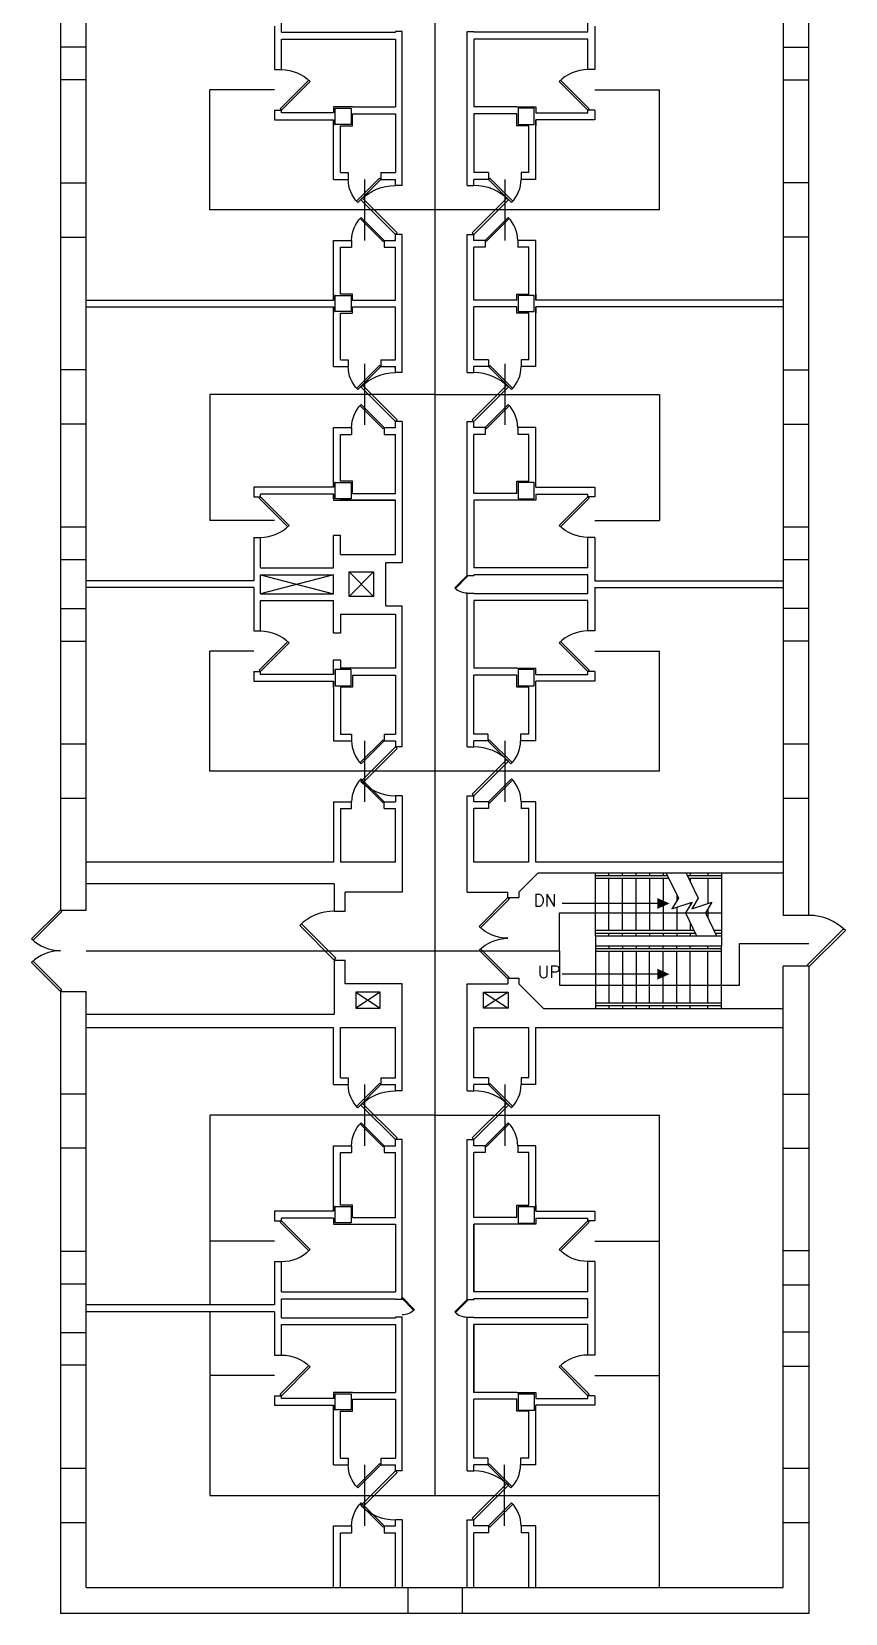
# Model space of a CAD drawing. Header units: inches. Extents: x 3065873 to 3065923, y 1245127 to 1245321.
# Drawn here: x 3065872.9 to 3065922.9, y 1245126.6 to 1245223.8 of the extents above; entities that cross this region are included whole.
import ezdxf

# ---------------------------------------------------------------- set-up
doc = ezdxf.new("R2010")
doc.units = ezdxf.units.IN
doc.header["$MEASUREMENT"] = 0
for name, color, linetype in [('A-CENT', 6, 'Continuous'), ('A-DOOR', 2, 'Continuous'), ('A-FLOR-LEVL', 3, 'Continuous'), ('A-WALL', 7, 'Continuous'), ('S-COLS', 5, 'Continuous')]:
    doc.layers.add(name, color=color, linetype=linetype)
doc.layers.get('0').off()
doc.styles.add('SIMPLEX', font='simplex')

# ---------------------------------------------------------------- blocks, each defined once
blk = doc.blocks.new('ARR')
blk.add_line((0, 0), (0, -70.1))
blk.add_solid([(-4, 0), (4, 0), (0, 9)])
blk = doc.blocks.new('ADO101')
for p, q in [((0.465624, -0.034373), (-0.240645, 0.671896)), ((-0.207108, 0.707105), (0.499997, 0)), ((0.499997, 0), (0.465624, -0.034373))]:
    blk.add_line(p, q)
blk.add_arc((0.499997, 0), 0.999997, 135, 180)
blk = doc.blocks.new('ADO401')
for p, q in [((-0.146446, 0.353552), (-0.499999, 0)), ((-0.482812, -0.017187), (-0.129678, 0.335948)), ((-0.129678, 0.335948), (-0.146446, 0.353552)), ((0.129678, 0.335948), (0.146446, 0.353552)), ((0.482812, -0.017187), (0.129678, 0.335948)), ((0.146446, 0.353552), (0.499999, 0)), ((-0.499999, 0), (-0.482812, -0.017187)), ((0.499999, 0), (0.482812, -0.017187))]:
    blk.add_line(p, q)
for centre, start, end in [((-0.499999, 0), 0, 45), ((0.499999, 0), 135, 180)]:
    blk.add_arc(centre, 0.499999, start, end)
blk = doc.blocks.new('ADO001')
for p, q in [((0.207106, 0.707105), (-0.499999, 0)), ((-0.465625, -0.034373), (0.240643, 0.671896)), ((-0.499999, 0), (-0.465625, -0.034373))]:
    blk.add_line(p, q)
blk.add_arc((-0.499999, 0), 0.999997, 0, 45)

msp = doc.modelspace()

# ---------------------------------------------------------------- linework, layer by layer
at = {"layer": 'A-CENT'}
for points in [[(3065897.683, 1245318.007), (3065897.683, 1245133.882)], [(3065883.87, 1245212.882), (3065883.87, 1245220.257)], [(3065887.849, 1245220.257), (3065883.87, 1245220.257)], [(3065907.516, 1245220.257), (3065911.495, 1245220.257)], [(3065911.495, 1245212.882), (3065911.495, 1245220.257)], [(3065893.37, 1245214.757), (3065893.37, 1245212.882)], [(3065901.995, 1245214.757), (3065901.995, 1245212.882)], [(3065893.37, 1245212.882), (3065883.87, 1245212.882)], [(3065897.683, 1245212.882), (3065893.37, 1245212.882)], [(3065893.37, 1245212.882), (3065893.37, 1245211.007)], [(3065911.495, 1245212.882), (3065897.683, 1245212.882)], [(3065901.995, 1245212.882), (3065901.995, 1245211.007)], [(3065893.37, 1245203.416), (3065893.37, 1245201.541)], [(3065901.995, 1245203.416), (3065901.995, 1245201.541)], [(3065883.87, 1245201.541), (3065883.87, 1245193.798)], [(3065897.683, 1245201.541), (3065883.87, 1245201.541)], [(3065893.37, 1245201.541), (3065893.37, 1245199.666)], [(3065897.683, 1245201.541), (3065911.495, 1245201.541)], [(3065901.995, 1245201.541), (3065901.995, 1245199.666)], [(3065911.495, 1245201.541), (3065911.495, 1245193.798)], [(3065887.849, 1245193.798), (3065883.87, 1245193.798)], [(3065907.516, 1245193.798), (3065911.495, 1245193.798)], [(3065883.87, 1245178.382), (3065883.87, 1245185.757)], [(3065886.56, 1245185.757), (3065883.87, 1245185.757)], [(3065907.516, 1245185.757), (3065911.495, 1245185.757)], [(3065911.495, 1245178.382), (3065911.495, 1245185.757)], [(3065893.37, 1245180.257), (3065893.37, 1245178.382)], [(3065901.995, 1245180.257), (3065901.995, 1245178.382)], [(3065893.37, 1245178.382), (3065883.87, 1245178.382)], [(3065893.37, 1245178.382), (3065893.37, 1245176.507)], [(3065897.683, 1245178.382), (3065893.37, 1245178.382)], [(3065911.495, 1245178.382), (3065897.683, 1245178.382)], [(3065901.995, 1245178.382), (3065901.995, 1245176.507)], [(3065905.362, 1245167.356), (3065905.362, 1245169.69)], [(3065905.362, 1245169.69), (3065907.545, 1245169.69)], [(3065907.557, 1245169.69), (3065908.39, 1245169.69)], [(3065908.39, 1245169.69), (3065909.224, 1245169.69)], [(3065909.224, 1245169.69), (3065910.057, 1245169.69)], [(3065910.057, 1245169.69), (3065910.89, 1245169.69)], [(3065910.89, 1245169.69), (3065911.724, 1245169.69)], [(3065911.724, 1245169.69), (3065912.557, 1245169.69)], [(3065912.557, 1245169.69), (3065913.39, 1245169.69)], [(3065913.39, 1245169.69), (3065914.467, 1245169.69)], [(3065914.467, 1245169.69), (3065915.3, 1245169.69)], [(3065916.41, 1245165.249), (3065916.41, 1245167.79)], [(3065916.41, 1245167.79), (3065920.683, 1245167.79)], [(3065876.266, 1245167.356), (3065897.683, 1245167.356)], [(3065897.683, 1245167.356), (3065905.362, 1245167.356)], [(3065905.362, 1245167.356), (3065905.362, 1245165.249)], [(3065905.362, 1245165.249), (3065907.554, 1245165.249)], [(3065907.557, 1245165.249), (3065908.39, 1245165.249)], [(3065908.39, 1245165.249), (3065909.224, 1245165.249)], [(3065909.224, 1245165.249), (3065910.057, 1245165.249)], [(3065910.057, 1245165.249), (3065910.89, 1245165.249)], [(3065910.89, 1245165.249), (3065911.724, 1245165.249)], [(3065911.724, 1245165.249), (3065912.557, 1245165.249)], [(3065912.557, 1245165.249), (3065913.39, 1245165.249)], [(3065913.39, 1245165.249), (3065914.467, 1245165.249)], [(3065914.467, 1245165.249), (3065915.3, 1245165.249)], [(3065915.3, 1245165.249), (3065916.41, 1245165.249)], [(3065893.37, 1245159.124), (3065893.37, 1245157.249)], [(3065901.995, 1245159.124), (3065901.995, 1245157.249)], [(3065883.87, 1245157.249), (3065883.87, 1245145.59)], [(3065897.683, 1245157.249), (3065883.87, 1245157.249)], [(3065893.37, 1245157.249), (3065893.37, 1245155.374)], [(3065897.683, 1245157.249), (3065911.495, 1245157.249)], [(3065901.995, 1245157.249), (3065901.995, 1245155.374)], [(3065911.495, 1245128.215), (3065911.495, 1245157.249)], [(3065887.849, 1245149.507), (3065883.87, 1245149.507)], [(3065907.516, 1245149.507), (3065911.495, 1245149.507)], [(3065883.87, 1245145.173), (3065883.87, 1245141.291)], [(3065887.849, 1245141.257), (3065883.87, 1245141.257)], [(3065883.87, 1245141.257), (3065883.87, 1245133.882)], [(3065907.516, 1245141.257), (3065911.495, 1245141.257)], [(3065893.37, 1245135.757), (3065893.37, 1245133.882)], [(3065901.958, 1245135.757), (3065901.958, 1245133.882)], [(3065883.87, 1245133.882), (3065893.37, 1245133.882)], [(3065893.37, 1245133.882), (3065897.683, 1245133.882)], [(3065893.37, 1245133.882), (3065893.37, 1245132.007)], [(3065897.683, 1245133.882), (3065901.958, 1245133.882)], [(3065901.958, 1245133.882), (3065901.958, 1245132.007)], [(3065901.958, 1245133.882), (3065911.495, 1245133.882)]]:
    msp.add_lwpolyline(points, dxfattribs=at)
at = {"layer": 'A-FLOR-LEVL'}
for p, q in [((3065907.557, 1245168.277), (3065907.557, 1245172.132)), ((3065911.999, 1245171.965), (3065907.557, 1245171.965)), ((3065912.079, 1245171.798), (3065907.557, 1245171.798)), ((3065908.39, 1245171.965), (3065908.39, 1245172.132)), ((3065908.39, 1245168.611), (3065908.39, 1245171.798)), ((3065909.224, 1245171.965), (3065909.224, 1245172.132)), ((3065909.224, 1245168.611), (3065909.224, 1245171.798)), ((3065910.057, 1245171.965), (3065910.057, 1245172.132)), ((3065910.057, 1245168.611), (3065910.057, 1245171.798)), ((3065910.89, 1245172.132), (3065910.89, 1245171.965)), ((3065910.89, 1245171.798), (3065910.89, 1245168.611)), ((3065911.724, 1245172.132), (3065911.724, 1245171.965)), ((3065911.724, 1245171.798), (3065911.724, 1245168.611)), ((3065911.919, 1245172.132), (3065912.663, 1245170.586)), ((3065913.14, 1245172.132), (3065913.884, 1245170.586)), ((3065915.3, 1245171.965), (3065913.22, 1245171.965)), ((3065915.3, 1245171.798), (3065913.3, 1245171.798)), ((3065913.39, 1245172.132), (3065913.39, 1245171.965)), ((3065913.39, 1245171.798), (3065913.39, 1245171.611)), ((3065914.467, 1245172.132), (3065914.467, 1245171.965)), ((3065914.467, 1245171.798), (3065914.467, 1245170.259)), ((3065915.3, 1245172.132), (3065915.3, 1245168.277)), ((3065912.557, 1245170.806), (3065912.557, 1245170.411)), ((3065912.557, 1245170.025), (3065912.557, 1245168.611)), ((3065913.39, 1245170.308), (3065913.39, 1245170.167)), ((3065914.467, 1245169.929), (3065914.467, 1245169.375)), ((3065913.097, 1245169.685), (3065913.774, 1245168.277)), ((3065913.39, 1245169.075), (3065913.39, 1245168.611)), ((3065914.318, 1245169.685), (3065914.995, 1245168.277)), ((3065907.557, 1245168.611), (3065913.614, 1245168.611)), ((3065907.557, 1245168.444), (3065913.694, 1245168.444)), ((3065908.39, 1245168.277), (3065908.39, 1245168.444)), ((3065909.224, 1245168.277), (3065909.224, 1245168.444)), ((3065910.057, 1245168.277), (3065910.057, 1245168.444)), ((3065910.89, 1245168.444), (3065910.89, 1245168.277)), ((3065911.724, 1245168.444), (3065911.724, 1245168.277)), ((3065912.557, 1245168.444), (3065912.557, 1245168.277)), ((3065913.39, 1245168.444), (3065913.39, 1245168.277)), ((3065914.835, 1245168.611), (3065915.3, 1245168.611)), ((3065914.915, 1245168.444), (3065915.3, 1245168.444)), ((3065907.557, 1245167.652), (3065907.557, 1245163.798)), ((3065907.557, 1245167.486), (3065915.3, 1245167.486)), ((3065907.557, 1245167.319), (3065915.3, 1245167.319)), ((3065908.39, 1245167.652), (3065908.39, 1245167.486)), ((3065908.39, 1245167.319), (3065908.39, 1245164.132)), ((3065909.224, 1245167.652), (3065909.224, 1245167.486)), ((3065909.224, 1245167.319), (3065909.224, 1245164.132)), ((3065910.057, 1245167.652), (3065910.057, 1245167.486)), ((3065910.057, 1245167.319), (3065910.057, 1245164.132)), ((3065910.89, 1245167.486), (3065910.89, 1245167.652)), ((3065910.89, 1245164.132), (3065910.89, 1245167.319)), ((3065911.724, 1245167.486), (3065911.724, 1245167.652)), ((3065911.724, 1245164.132), (3065911.724, 1245167.319)), ((3065912.557, 1245167.486), (3065912.557, 1245167.652)), ((3065912.557, 1245164.132), (3065912.557, 1245167.319)), ((3065913.39, 1245167.486), (3065913.39, 1245167.652)), ((3065913.39, 1245164.132), (3065913.39, 1245167.319)), ((3065914.467, 1245167.486), (3065914.467, 1245167.652)), ((3065914.467, 1245164.132), (3065914.467, 1245167.319)), ((3065915.3, 1245163.798), (3065915.3, 1245167.652)), ((3065915.3, 1245164.132), (3065907.557, 1245164.132)), ((3065915.3, 1245163.965), (3065907.557, 1245163.965)), ((3065908.39, 1245163.965), (3065908.39, 1245163.798)), ((3065909.224, 1245163.965), (3065909.224, 1245163.798)), ((3065910.057, 1245163.965), (3065910.057, 1245163.798)), ((3065910.89, 1245163.798), (3065910.89, 1245163.965)), ((3065911.724, 1245163.798), (3065911.724, 1245163.965)), ((3065912.557, 1245163.798), (3065912.557, 1245163.965)), ((3065913.39, 1245163.798), (3065913.39, 1245163.965)), ((3065914.467, 1245163.798), (3065914.467, 1245163.965))]:
    msp.add_line(p, q, dxfattribs=at)
for points in [[(3065912.663, 1245170.586), (3065912.262, 1245169.925), (3065913.499, 1245170.344), (3065913.097, 1245169.685)], [(3065913.884, 1245170.586), (3065913.483, 1245169.925), (3065914.719, 1245170.344), (3065914.318, 1245169.685)]]:
    msp.add_lwpolyline(points, dxfattribs=at)
at = {"layer": 'A-WALL'}
for p, q in [((3065874.683, 1245312.132), (3065874.683, 1245169.856)), ((3065920.683, 1245169.527), (3065920.683, 1245312.132)), ((3065876.266, 1245169.856), (3065876.266, 1245310.548)), ((3065919.099, 1245310.548), (3065919.099, 1245169.527)), ((3065887.849, 1245224.173), (3065887.849, 1245221.507)), ((3065888.266, 1245223.798), (3065888.266, 1245224.965)), ((3065907.099, 1245223.798), (3065907.099, 1245224.965)), ((3065907.516, 1245224.173), (3065907.516, 1245221.507)), ((3065888.266, 1245223.798), (3065895.266, 1245223.798)), ((3065888.266, 1245223.382), (3065895.266, 1245223.382)), ((3065888.266, 1245221.507), (3065888.266, 1245223.382)), ((3065895.683, 1245223.84), (3065895.266, 1245223.84)), ((3065895.266, 1245223.84), (3065895.266, 1245223.798)), ((3065895.266, 1245223.382), (3065895.266, 1245219.215)), ((3065895.683, 1245214.382), (3065895.683, 1245223.84)), ((3065899.682, 1245214.382), (3065899.682, 1245223.84)), ((3065899.682, 1245223.84), (3065900.099, 1245223.84)), ((3065900.099, 1245223.84), (3065900.099, 1245223.798)), ((3065907.099, 1245223.798), (3065900.099, 1245223.798)), ((3065907.099, 1245223.382), (3065900.099, 1245223.382)), ((3065900.099, 1245223.382), (3065900.099, 1245219.215)), ((3065907.099, 1245221.507), (3065907.099, 1245223.382)), ((3065876.266, 1245222.882), (3065874.683, 1245222.882)), ((3065919.099, 1245222.882), (3065920.683, 1245222.882)), ((3065887.849, 1245221.507), (3065888.266, 1245221.507)), ((3065907.516, 1245221.507), (3065907.099, 1245221.507)), ((3065876.266, 1245220.882), (3065874.683, 1245220.882)), ((3065919.099, 1245220.882), (3065920.683, 1245220.882)), ((3065887.849, 1245219.007), (3065888.266, 1245219.007)), ((3065887.849, 1245219.007), (3065887.849, 1245218.423)), ((3065887.849, 1245218.423), (3065891.474, 1245218.423)), ((3065888.266, 1245218.84), (3065888.266, 1245219.007)), ((3065891.474, 1245218.84), (3065888.266, 1245218.84)), ((3065891.474, 1245219.215), (3065891.474, 1245218.84)), ((3065892.641, 1245219.215), (3065891.474, 1245219.215)), ((3065891.474, 1245219.215), (3065891.474, 1245218.84)), ((3065891.474, 1245218.423), (3065891.474, 1245218.048)), ((3065891.474, 1245214.757), (3065891.474, 1245218.423)), ((3065892.641, 1245219.215), (3065895.266, 1245219.215)), ((3065892.641, 1245218.798), (3065895.266, 1245218.798)), ((3065892.641, 1245218.048), (3065892.641, 1245218.798)), ((3065895.266, 1245218.798), (3065895.266, 1245215.173)), ((3065902.724, 1245219.215), (3065900.099, 1245219.215)), ((3065902.724, 1245218.798), (3065900.099, 1245218.798)), ((3065900.099, 1245218.798), (3065900.099, 1245215.173)), ((3065902.724, 1245219.215), (3065903.891, 1245219.215)), ((3065902.724, 1245218.048), (3065902.724, 1245218.798)), ((3065903.891, 1245219.215), (3065903.891, 1245218.84)), ((3065903.891, 1245219.215), (3065903.891, 1245218.84)), ((3065903.891, 1245218.84), (3065907.099, 1245218.84)), ((3065903.891, 1245214.757), (3065903.891, 1245218.423)), ((3065903.891, 1245218.423), (3065903.891, 1245218.048)), ((3065907.516, 1245218.423), (3065903.891, 1245218.423)), ((3065907.516, 1245219.007), (3065907.099, 1245219.007)), ((3065907.099, 1245218.84), (3065907.099, 1245219.007)), ((3065907.516, 1245219.007), (3065907.516, 1245218.423)), ((3065891.891, 1245215.173), (3065891.891, 1245218.048)), ((3065891.891, 1245218.048), (3065892.641, 1245218.048)), ((3065903.474, 1245218.048), (3065902.724, 1245218.048)), ((3065903.474, 1245215.173), (3065903.474, 1245218.048)), ((3065874.683, 1245214.548), (3065876.266, 1245214.548)), ((3065891.474, 1245214.757), (3065892.37, 1245214.757)), ((3065891.891, 1245215.173), (3065892.37, 1245215.173)), ((3065892.37, 1245215.173), (3065892.37, 1245214.757)), ((3065894.37, 1245215.173), (3065894.37, 1245214.757)), ((3065894.37, 1245215.173), (3065895.266, 1245215.173)), ((3065894.37, 1245214.757), (3065895.266, 1245214.757)), ((3065895.266, 1245214.382), (3065895.266, 1245214.757)), ((3065900.995, 1245215.173), (3065900.099, 1245215.173)), ((3065900.099, 1245214.382), (3065900.099, 1245214.757)), ((3065900.995, 1245214.757), (3065900.099, 1245214.757)), ((3065900.995, 1245215.173), (3065900.995, 1245214.757)), ((3065903.474, 1245215.173), (3065902.995, 1245215.173)), ((3065902.995, 1245215.173), (3065902.995, 1245214.757)), ((3065903.891, 1245214.757), (3065902.995, 1245214.757)), ((3065920.683, 1245214.548), (3065919.099, 1245214.548)), ((3065895.683, 1245214.382), (3065895.266, 1245214.382)), ((3065899.682, 1245214.382), (3065900.099, 1245214.382)), ((3065874.683, 1245211.215), (3065876.266, 1245211.215)), ((3065891.474, 1245207.34), (3065891.474, 1245211.007)), ((3065891.474, 1245211.007), (3065892.579, 1245211.007)), ((3065891.891, 1245207.715), (3065891.891, 1245210.59)), ((3065891.891, 1245210.59), (3065892.579, 1245210.59)), ((3065892.579, 1245211.007), (3065892.579, 1245210.59)), ((3065894.579, 1245211.007), (3065894.579, 1245210.59)), ((3065894.579, 1245211.007), (3065895.266, 1245211.007)), ((3065894.579, 1245210.59), (3065895.266, 1245210.59)), ((3065895.683, 1245211.382), (3065895.266, 1245211.382)), ((3065895.266, 1245211.007), (3065895.266, 1245211.382)), ((3065895.266, 1245207.34), (3065895.266, 1245210.59)), ((3065895.683, 1245202.882), (3065895.683, 1245211.382)), ((3065899.682, 1245211.382), (3065900.099, 1245211.382)), ((3065899.682, 1245202.882), (3065899.682, 1245211.382)), ((3065900.099, 1245211.007), (3065900.099, 1245211.382)), ((3065900.786, 1245211.007), (3065900.099, 1245211.007)), ((3065900.099, 1245207.34), (3065900.099, 1245210.59)), ((3065900.786, 1245210.59), (3065900.099, 1245210.59)), ((3065900.786, 1245211.007), (3065900.786, 1245210.59)), ((3065903.891, 1245211.007), (3065902.786, 1245211.007)), ((3065902.786, 1245211.007), (3065902.786, 1245210.59)), ((3065903.474, 1245210.59), (3065902.786, 1245210.59)), ((3065903.474, 1245207.715), (3065903.474, 1245210.59)), ((3065903.891, 1245207.34), (3065903.891, 1245211.007)), ((3065920.683, 1245211.215), (3065919.099, 1245211.215)), ((3065891.474, 1245207.715), (3065891.474, 1245207.34)), ((3065892.641, 1245207.715), (3065891.891, 1245207.715)), ((3065892.641, 1245207.34), (3065892.641, 1245207.715)), ((3065902.724, 1245207.715), (3065903.474, 1245207.715)), ((3065902.724, 1245207.34), (3065902.724, 1245207.715)), ((3065903.891, 1245207.715), (3065903.891, 1245207.34)), ((3065876.266, 1245207.34), (3065891.474, 1245207.34)), ((3065876.266, 1245206.923), (3065891.474, 1245206.923)), ((3065891.474, 1245206.923), (3065891.474, 1245206.548)), ((3065891.474, 1245203.257), (3065891.474, 1245206.923)), ((3065892.641, 1245207.34), (3065895.266, 1245207.34)), ((3065892.641, 1245206.923), (3065895.266, 1245206.923)), ((3065892.641, 1245206.548), (3065892.641, 1245206.923)), ((3065895.266, 1245203.673), (3065895.266, 1245206.923)), ((3065902.724, 1245207.34), (3065900.099, 1245207.34)), ((3065900.099, 1245203.673), (3065900.099, 1245206.923)), ((3065902.724, 1245206.923), (3065900.099, 1245206.923)), ((3065902.724, 1245206.548), (3065902.724, 1245206.923)), ((3065919.099, 1245207.34), (3065903.891, 1245207.34)), ((3065919.099, 1245206.923), (3065903.891, 1245206.923)), ((3065903.891, 1245203.257), (3065903.891, 1245206.923)), ((3065903.891, 1245206.923), (3065903.891, 1245206.548)), ((3065891.891, 1245203.673), (3065891.891, 1245206.548)), ((3065891.891, 1245206.548), (3065892.641, 1245206.548)), ((3065903.474, 1245206.548), (3065902.724, 1245206.548)), ((3065903.474, 1245203.673), (3065903.474, 1245206.548)), ((3065876.266, 1245203.048), (3065874.683, 1245203.048)), ((3065891.474, 1245203.257), (3065892.37, 1245203.257)), ((3065891.891, 1245203.673), (3065892.37, 1245203.673)), ((3065892.37, 1245203.673), (3065892.37, 1245203.257)), ((3065894.37, 1245203.673), (3065894.37, 1245203.257)), ((3065894.37, 1245203.673), (3065895.266, 1245203.673)), ((3065894.37, 1245203.257), (3065895.266, 1245203.257)), ((3065895.266, 1245202.882), (3065895.266, 1245203.257)), ((3065895.683, 1245202.882), (3065895.266, 1245202.882)), ((3065899.682, 1245202.882), (3065900.099, 1245202.882)), ((3065900.995, 1245203.673), (3065900.099, 1245203.673)), ((3065900.099, 1245202.882), (3065900.099, 1245203.257)), ((3065900.995, 1245203.257), (3065900.099, 1245203.257)), ((3065900.995, 1245203.673), (3065900.995, 1245203.257)), ((3065903.474, 1245203.673), (3065902.995, 1245203.673)), ((3065902.995, 1245203.673), (3065902.995, 1245203.257)), ((3065903.891, 1245203.257), (3065902.995, 1245203.257)), ((3065919.099, 1245203.048), (3065920.683, 1245203.048)), ((3065895.683, 1245199.882), (3065895.266, 1245199.882)), ((3065895.266, 1245199.507), (3065895.266, 1245199.882)), ((3065895.683, 1245199.882), (3065895.683, 1245191.215)), ((3065899.682, 1245199.882), (3065900.099, 1245199.882)), ((3065899.682, 1245190.423), (3065899.682, 1245199.882)), ((3065900.099, 1245199.507), (3065900.099, 1245199.882)), ((3065876.266, 1245199.715), (3065874.683, 1245199.715)), ((3065891.474, 1245195.84), (3065891.474, 1245199.507)), ((3065891.474, 1245199.507), (3065892.579, 1245199.507)), ((3065891.891, 1245196.215), (3065891.891, 1245199.09)), ((3065891.891, 1245199.09), (3065892.579, 1245199.09)), ((3065892.579, 1245199.507), (3065892.579, 1245199.09)), ((3065894.579, 1245199.507), (3065894.579, 1245199.09)), ((3065894.579, 1245199.507), (3065895.266, 1245199.507)), ((3065894.579, 1245199.09), (3065895.266, 1245199.09)), ((3065895.266, 1245195.465), (3065895.266, 1245199.09)), ((3065900.786, 1245199.507), (3065900.099, 1245199.507)), ((3065900.099, 1245195.465), (3065900.099, 1245199.09)), ((3065900.786, 1245199.09), (3065900.099, 1245199.09)), ((3065900.786, 1245199.507), (3065900.786, 1245199.09)), ((3065903.891, 1245199.507), (3065902.786, 1245199.507)), ((3065902.786, 1245199.507), (3065902.786, 1245199.09)), ((3065903.474, 1245199.09), (3065902.786, 1245199.09)), ((3065903.474, 1245196.215), (3065903.474, 1245199.09)), ((3065903.891, 1245195.84), (3065903.891, 1245199.507)), ((3065919.099, 1245199.715), (3065920.683, 1245199.715)), ((3065891.474, 1245196.215), (3065891.474, 1245195.84)), ((3065891.474, 1245196.215), (3065891.474, 1245195.84)), ((3065892.641, 1245196.215), (3065891.891, 1245196.215)), ((3065892.641, 1245196.215), (3065891.891, 1245196.215)), ((3065892.641, 1245195.465), (3065892.641, 1245196.215)), ((3065892.641, 1245195.465), (3065892.641, 1245196.215)), ((3065902.724, 1245196.215), (3065903.474, 1245196.215)), ((3065902.724, 1245195.465), (3065902.724, 1245196.215)), ((3065886.56, 1245195.84), (3065886.56, 1245195.257)), ((3065891.474, 1245195.84), (3065886.56, 1245195.84)), ((3065886.56, 1245195.257), (3065886.976, 1245195.257)), ((3065886.976, 1245195.257), (3065886.976, 1245195.423)), ((3065891.474, 1245195.423), (3065886.976, 1245195.423)), ((3065891.474, 1245195.423), (3065891.474, 1245195.048)), ((3065891.474, 1245195.132), (3065891.474, 1245195.423)), ((3065891.474, 1245195.423), (3065891.474, 1245195.048)), ((3065891.474, 1245195.048), (3065892.641, 1245195.048)), ((3065895.266, 1245195.048), (3065891.891, 1245195.048)), ((3065892.641, 1245195.465), (3065895.266, 1245195.465)), ((3065892.641, 1245195.465), (3065895.266, 1245195.465)), ((3065892.641, 1245195.048), (3065895.266, 1245195.048)), ((3065895.266, 1245191.715), (3065895.266, 1245195.048)), ((3065902.724, 1245195.465), (3065900.099, 1245195.465)), ((3065902.724, 1245195.048), (3065900.099, 1245195.048)), ((3065900.099, 1245195.048), (3065900.099, 1245190.882)), ((3065903.891, 1245195.048), (3065902.724, 1245195.048)), ((3065903.891, 1245195.84), (3065907.516, 1245195.84)), ((3065903.891, 1245195.423), (3065907.099, 1245195.423)), ((3065903.891, 1245195.423), (3065903.891, 1245195.048)), ((3065907.099, 1245195.257), (3065907.099, 1245195.423)), ((3065907.516, 1245195.257), (3065907.099, 1245195.257)), ((3065907.516, 1245195.84), (3065907.516, 1245195.257)), ((3065876.266, 1245193.382), (3065874.683, 1245193.382)), ((3065920.683, 1245193.382), (3065919.099, 1245193.382)), ((3065886.56, 1245192.757), (3065886.976, 1245192.757)), ((3065886.56, 1245192.757), (3065886.56, 1245190.09)), ((3065886.976, 1245190.882), (3065886.976, 1245192.757)), ((3065891.474, 1245190.882), (3065891.474, 1245192.882)), ((3065891.891, 1245192.882), (3065891.474, 1245192.882)), ((3065891.891, 1245191.715), (3065891.891, 1245192.882)), ((3065907.516, 1245192.757), (3065907.099, 1245192.757)), ((3065907.099, 1245190.882), (3065907.099, 1245192.757)), ((3065907.516, 1245192.757), (3065907.516, 1245190.09)), ((3065876.266, 1245191.382), (3065874.683, 1245191.382)), ((3065891.891, 1245191.715), (3065895.266, 1245191.715)), ((3065894.683, 1245191.215), (3065895.683, 1245191.215)), ((3065894.683, 1245188.548), (3065894.683, 1245191.215)), ((3065920.683, 1245191.382), (3065919.099, 1245191.382)), ((3065886.976, 1245190.882), (3065891.474, 1245190.882)), ((3065886.976, 1245190.465), (3065891.474, 1245190.465)), ((3065886.976, 1245189.298), (3065886.976, 1245190.465)), ((3065891.474, 1245189.298), (3065891.474, 1245190.465)), ((3065892.424, 1245189.132), (3065892.424, 1245190.632)), ((3065892.424, 1245190.632), (3065893.924, 1245190.632)), ((3065893.924, 1245190.632), (3065893.924, 1245189.132)), ((3065899.682, 1245190.423), (3065900.099, 1245190.423)), ((3065907.099, 1245190.882), (3065900.099, 1245190.882)), ((3065900.099, 1245190.465), (3065900.099, 1245190.423)), ((3065907.099, 1245190.465), (3065900.099, 1245190.465)), ((3065907.099, 1245189.298), (3065907.099, 1245190.465)), ((3065886.56, 1245190.09), (3065876.266, 1245190.09)), ((3065886.56, 1245189.673), (3065876.266, 1245189.673)), ((3065886.56, 1245189.673), (3065886.56, 1245187.007)), ((3065886.976, 1245189.298), (3065891.474, 1245189.298)), ((3065899.682, 1245179.882), (3065899.682, 1245189.34)), ((3065899.682, 1245189.34), (3065900.099, 1245189.34)), ((3065900.099, 1245189.34), (3065900.099, 1245189.298)), ((3065907.099, 1245189.298), (3065900.099, 1245189.298)), ((3065907.516, 1245190.09), (3065919.099, 1245190.09)), ((3065907.516, 1245189.673), (3065919.099, 1245189.673)), ((3065907.516, 1245189.673), (3065907.516, 1245187.007)), ((3065874.683, 1245188.382), (3065876.266, 1245188.382)), ((3065886.976, 1245188.882), (3065891.474, 1245188.882)), ((3065886.976, 1245187.007), (3065886.976, 1245188.882)), ((3065891.474, 1245186.881), (3065891.474, 1245188.882)), ((3065893.924, 1245189.132), (3065892.424, 1245189.132)), ((3065894.683, 1245188.548), (3065895.683, 1245188.548)), ((3065895.683, 1245179.882), (3065895.683, 1245188.548)), ((3065907.099, 1245188.882), (3065900.099, 1245188.882)), ((3065900.099, 1245188.882), (3065900.099, 1245184.715)), ((3065907.099, 1245187.007), (3065907.099, 1245188.882)), ((3065920.683, 1245188.382), (3065919.099, 1245188.382)), ((3065891.891, 1245188.048), (3065891.891, 1245186.881)), ((3065891.891, 1245188.048), (3065895.266, 1245188.048)), ((3065895.266, 1245188.048), (3065895.266, 1245184.715)), ((3065874.683, 1245186.382), (3065876.266, 1245186.382)), ((3065886.56, 1245187.007), (3065886.976, 1245187.007)), ((3065891.891, 1245186.881), (3065891.474, 1245186.881)), ((3065907.516, 1245187.007), (3065907.099, 1245187.007)), ((3065920.683, 1245186.382), (3065919.099, 1245186.382)), ((3065886.56, 1245184.507), (3065886.976, 1245184.507)), ((3065886.56, 1245184.507), (3065886.56, 1245183.923)), ((3065886.976, 1245184.34), (3065886.976, 1245184.507)), ((3065891.474, 1245184.34), (3065886.976, 1245184.34)), ((3065891.474, 1245184.34), (3065891.474, 1245185.215)), ((3065891.891, 1245185.215), (3065891.474, 1245185.215)), ((3065891.474, 1245184.34), (3065891.474, 1245184.715)), ((3065891.474, 1245184.632), (3065891.474, 1245184.34)), ((3065891.891, 1245185.215), (3065891.891, 1245184.715)), ((3065895.266, 1245184.715), (3065891.891, 1245184.715)), ((3065902.724, 1245184.715), (3065900.099, 1245184.715)), ((3065902.724, 1245184.715), (3065903.891, 1245184.715)), ((3065903.891, 1245184.34), (3065903.891, 1245184.715)), ((3065903.891, 1245184.34), (3065907.099, 1245184.34)), ((3065907.516, 1245184.507), (3065907.099, 1245184.507)), ((3065907.099, 1245184.34), (3065907.099, 1245184.507)), ((3065907.516, 1245184.507), (3065907.516, 1245183.923)), ((3065886.56, 1245183.923), (3065891.474, 1245183.923)), ((3065891.474, 1245183.923), (3065891.474, 1245180.257)), ((3065891.474, 1245183.548), (3065891.474, 1245183.923)), ((3065892.641, 1245183.548), (3065891.891, 1245183.548)), ((3065891.891, 1245183.548), (3065891.891, 1245180.673)), ((3065892.641, 1245184.298), (3065892.641, 1245183.548)), ((3065892.641, 1245184.298), (3065895.266, 1245184.298)), ((3065895.266, 1245184.298), (3065895.266, 1245180.673)), ((3065900.099, 1245180.673), (3065900.099, 1245184.298)), ((3065902.724, 1245184.298), (3065900.099, 1245184.298)), ((3065902.724, 1245183.548), (3065902.724, 1245184.298)), ((3065903.474, 1245183.548), (3065902.724, 1245183.548)), ((3065903.474, 1245180.673), (3065903.474, 1245183.548)), ((3065903.891, 1245180.257), (3065903.891, 1245183.923)), ((3065907.516, 1245183.923), (3065903.891, 1245183.923)), ((3065891.891, 1245180.673), (3065892.579, 1245180.673)), ((3065892.579, 1245180.673), (3065892.579, 1245180.257)), ((3065894.579, 1245180.673), (3065894.579, 1245180.257)), ((3065894.579, 1245180.673), (3065895.266, 1245180.673)), ((3065900.958, 1245180.673), (3065900.099, 1245180.673)), ((3065900.958, 1245180.673), (3065900.958, 1245180.257)), ((3065903.474, 1245180.673), (3065902.958, 1245180.673)), ((3065902.958, 1245180.673), (3065902.958, 1245180.257)), ((3065876.266, 1245180.048), (3065874.683, 1245180.048)), ((3065891.474, 1245180.257), (3065892.579, 1245180.257)), ((3065894.579, 1245180.257), (3065895.266, 1245180.257)), ((3065895.266, 1245180.257), (3065895.266, 1245179.882)), ((3065895.683, 1245179.882), (3065895.266, 1245179.882)), ((3065899.682, 1245179.882), (3065900.099, 1245179.882)), ((3065900.099, 1245179.882), (3065900.099, 1245180.257)), ((3065900.958, 1245180.257), (3065900.099, 1245180.257)), ((3065903.891, 1245180.257), (3065902.958, 1245180.257)), ((3065920.683, 1245180.048), (3065919.099, 1245180.048)), ((3065876.266, 1245176.715), (3065874.683, 1245176.715)), ((3065895.683, 1245176.882), (3065895.266, 1245176.882)), ((3065895.266, 1245176.882), (3065895.266, 1245176.507)), ((3065895.683, 1245176.882), (3065895.683, 1245170.952)), ((3065899.682, 1245176.882), (3065900.099, 1245176.882)), ((3065899.682, 1245170.952), (3065899.682, 1245176.882)), ((3065900.099, 1245176.507), (3065900.099, 1245176.882)), ((3065920.683, 1245176.715), (3065919.099, 1245176.715)), ((3065891.474, 1245176.507), (3065891.474, 1245172.798)), ((3065891.474, 1245176.507), (3065892.579, 1245176.507)), ((3065891.891, 1245176.09), (3065892.579, 1245176.09)), ((3065891.891, 1245176.09), (3065891.891, 1245172.798)), ((3065892.579, 1245176.09), (3065892.579, 1245176.507)), ((3065894.579, 1245176.09), (3065894.579, 1245176.507)), ((3065894.579, 1245176.507), (3065895.266, 1245176.507)), ((3065894.579, 1245176.09), (3065895.266, 1245176.09)), ((3065895.266, 1245172.798), (3065895.266, 1245176.09)), ((3065900.995, 1245176.507), (3065900.099, 1245176.507)), ((3065900.099, 1245172.798), (3065900.099, 1245176.09)), ((3065900.995, 1245176.09), (3065900.099, 1245176.09)), ((3065900.995, 1245176.507), (3065900.995, 1245176.09)), ((3065903.891, 1245176.507), (3065902.995, 1245176.507)), ((3065902.995, 1245176.507), (3065902.995, 1245176.09)), ((3065903.474, 1245176.09), (3065902.995, 1245176.09)), ((3065903.474, 1245172.798), (3065903.474, 1245176.09)), ((3065903.891, 1245172.798), (3065903.891, 1245176.507)), ((3065891.474, 1245172.798), (3065876.266, 1245172.798)), ((3065895.266, 1245172.798), (3065891.891, 1245172.798)), ((3065903.474, 1245172.798), (3065900.099, 1245172.798)), ((3065919.099, 1245172.798), (3065903.891, 1245172.798)), ((3065904.029, 1245172.132), (3065902.849, 1245170.952)), ((3065919.099, 1245172.132), (3065904.029, 1245172.132)), ((3065891.509, 1245171.465), (3065876.266, 1245171.465)), ((3065891.509, 1245171.465), (3065891.509, 1245169.785)), ((3065895.683, 1245170.952), (3065892.175, 1245170.952)), ((3065892.175, 1245169.785), (3065892.175, 1245170.952)), ((3065899.682, 1245170.952), (3065902.182, 1245170.952)), ((3065902.182, 1245170.618), (3065902.182, 1245170.952)), ((3065902.849, 1245170.952), (3065902.849, 1245170.618)), ((3065874.683, 1245169.856), (3065876.266, 1245169.856)), ((3065891.509, 1245169.785), (3065892.175, 1245169.785)), ((3065902.182, 1245170.618), (3065902.849, 1245170.618)), ((3065920.683, 1245169.527), (3065919.099, 1245169.527)), ((3065907.557, 1245168.277), (3065915.3, 1245168.277)), ((3065907.557, 1245168.277), (3065907.557, 1245167.652)), ((3065915.3, 1245168.277), (3065915.3, 1245167.652)), ((3065907.557, 1245167.652), (3065915.3, 1245167.652)), ((3065891.509, 1245166.785), (3065891.509, 1245163.465)), ((3065891.509, 1245166.785), (3065892.175, 1245166.785)), ((3065892.175, 1245165.327), (3065892.175, 1245166.785)), ((3065919.099, 1245128.215), (3065919.099, 1245166.402)), ((3065920.683, 1245166.402), (3065919.099, 1245166.402)), ((3065920.683, 1245166.402), (3065920.683, 1245126.632)), ((3065895.683, 1245165.327), (3065892.175, 1245165.327)), ((3065895.683, 1245158.749), (3065895.683, 1245165.327)), ((3065899.682, 1245158.749), (3065899.682, 1245165.327)), ((3065899.682, 1245165.327), (3065902.182, 1245165.327)), ((3065902.182, 1245165.66), (3065902.849, 1245165.66)), ((3065902.182, 1245165.66), (3065902.182, 1245165.327)), ((3065902.849, 1245165.66), (3065902.849, 1245165.327)), ((3065904.377, 1245163.798), (3065902.849, 1245165.327)), ((3065874.683, 1245164.856), (3065874.683, 1245126.632)), ((3065874.683, 1245164.856), (3065876.266, 1245164.856)), ((3065876.266, 1245128.215), (3065876.266, 1245164.856)), ((3065894.333, 1245164.816), (3065892.833, 1245164.816)), ((3065892.833, 1245164.816), (3065892.833, 1245163.816)), ((3065894.333, 1245163.816), (3065894.333, 1245164.816)), ((3065900.691, 1245163.816), (3065900.691, 1245164.816)), ((3065900.691, 1245164.816), (3065902.191, 1245164.816)), ((3065902.191, 1245164.816), (3065902.191, 1245163.816)), ((3065876.266, 1245163.465), (3065891.509, 1245163.465)), ((3065892.833, 1245163.816), (3065894.333, 1245163.816)), ((3065902.191, 1245163.816), (3065900.691, 1245163.816)), ((3065904.377, 1245163.798), (3065919.099, 1245163.798)), ((3065876.266, 1245162.632), (3065891.474, 1245162.632)), ((3065891.474, 1245159.124), (3065891.474, 1245162.632)), ((3065891.891, 1245159.541), (3065891.891, 1245162.632)), ((3065891.891, 1245162.632), (3065895.266, 1245162.632)), ((3065895.266, 1245159.541), (3065895.266, 1245162.632)), ((3065900.099, 1245159.541), (3065900.099, 1245162.632)), ((3065900.099, 1245162.632), (3065903.474, 1245162.632)), ((3065900.099, 1245159.541), (3065900.099, 1245162.188)), ((3065903.474, 1245159.541), (3065903.474, 1245162.632)), ((3065903.891, 1245159.124), (3065903.891, 1245162.632)), ((3065903.891, 1245162.632), (3065919.099, 1245162.632)), ((3065891.474, 1245159.124), (3065892.37, 1245159.124)), ((3065891.891, 1245159.541), (3065892.37, 1245159.541)), ((3065892.37, 1245159.541), (3065892.37, 1245159.124)), ((3065894.37, 1245159.541), (3065895.266, 1245159.541)), ((3065894.37, 1245159.541), (3065894.37, 1245159.124)), ((3065894.37, 1245159.124), (3065895.266, 1245159.124)), ((3065895.266, 1245158.749), (3065895.266, 1245159.124)), ((3065900.995, 1245159.541), (3065900.099, 1245159.541)), ((3065900.995, 1245159.124), (3065900.099, 1245159.124)), ((3065900.099, 1245158.749), (3065900.099, 1245159.124)), ((3065900.099, 1245158.749), (3065900.099, 1245159.124)), ((3065900.995, 1245159.541), (3065900.995, 1245159.124)), ((3065902.995, 1245159.541), (3065902.995, 1245159.124)), ((3065903.474, 1245159.541), (3065902.995, 1245159.541)), ((3065903.891, 1245159.124), (3065902.995, 1245159.124)), ((3065876.266, 1245158.548), (3065874.683, 1245158.548)), ((3065895.683, 1245158.749), (3065895.266, 1245158.749)), ((3065899.682, 1245158.749), (3065900.099, 1245158.749)), ((3065919.099, 1245158.548), (3065920.683, 1245158.548)), ((3065876.266, 1245155.215), (3065874.683, 1245155.215)), ((3065891.474, 1245155.374), (3065892.579, 1245155.374)), ((3065891.474, 1245151.34), (3065891.474, 1245155.374)), ((3065892.579, 1245155.374), (3065892.579, 1245154.957)), ((3065894.579, 1245155.374), (3065895.266, 1245155.374)), ((3065894.579, 1245155.374), (3065894.579, 1245154.957)), ((3065895.266, 1245155.374), (3065895.266, 1245155.749)), ((3065895.683, 1245155.749), (3065895.266, 1245155.749)), ((3065895.683, 1245145.923), (3065895.683, 1245155.749)), ((3065899.682, 1245145.923), (3065899.682, 1245155.749)), ((3065899.682, 1245155.749), (3065900.099, 1245155.749)), ((3065899.682, 1245145.923), (3065899.682, 1245155.749)), ((3065900.099, 1245155.374), (3065900.099, 1245155.749)), ((3065900.099, 1245155.374), (3065900.099, 1245155.749)), ((3065900.786, 1245155.374), (3065900.099, 1245155.374)), ((3065900.786, 1245155.374), (3065900.786, 1245154.957)), ((3065902.786, 1245155.374), (3065902.786, 1245154.957)), ((3065903.891, 1245155.374), (3065902.786, 1245155.374)), ((3065903.891, 1245151.34), (3065903.891, 1245155.374)), ((3065919.099, 1245155.215), (3065920.683, 1245155.215)), ((3065891.891, 1245154.957), (3065892.579, 1245154.957)), ((3065891.891, 1245151.715), (3065891.891, 1245154.957)), ((3065894.579, 1245154.957), (3065895.266, 1245154.957)), ((3065895.266, 1245150.965), (3065895.266, 1245154.957)), ((3065900.786, 1245154.957), (3065900.099, 1245154.957)), ((3065900.099, 1245150.965), (3065900.099, 1245154.957)), ((3065900.099, 1245150.965), (3065900.099, 1245154.957)), ((3065903.474, 1245154.957), (3065902.786, 1245154.957)), ((3065903.474, 1245151.715), (3065903.474, 1245154.957)), ((3065887.849, 1245151.34), (3065887.849, 1245150.757)), ((3065891.474, 1245151.34), (3065887.849, 1245151.34)), ((3065891.474, 1245151.715), (3065891.474, 1245151.34)), ((3065892.641, 1245151.715), (3065891.891, 1245151.715)), ((3065892.641, 1245150.965), (3065892.641, 1245151.715)), ((3065902.724, 1245150.965), (3065902.724, 1245151.715)), ((3065902.724, 1245151.715), (3065903.474, 1245151.715)), ((3065903.891, 1245151.715), (3065903.891, 1245151.34)), ((3065903.891, 1245151.34), (3065907.516, 1245151.34)), ((3065907.516, 1245151.34), (3065907.516, 1245150.757)), ((3065887.849, 1245150.757), (3065888.266, 1245150.757)), ((3065888.266, 1245150.757), (3065888.266, 1245150.923)), ((3065891.474, 1245150.923), (3065888.266, 1245150.923)), ((3065891.474, 1245150.923), (3065891.474, 1245150.548)), ((3065891.474, 1245150.923), (3065891.474, 1245150.548)), ((3065891.474, 1245150.548), (3065892.641, 1245150.548)), ((3065892.641, 1245150.965), (3065895.266, 1245150.965)), ((3065892.641, 1245150.548), (3065895.266, 1245150.548)), ((3065895.266, 1245150.548), (3065895.266, 1245146.382)), ((3065902.724, 1245150.965), (3065900.099, 1245150.965)), ((3065900.099, 1245150.548), (3065900.099, 1245146.382)), ((3065902.724, 1245150.548), (3065900.099, 1245150.548)), ((3065900.099, 1245146.382), (3065900.099, 1245150.548)), ((3065903.891, 1245150.548), (3065902.724, 1245150.548)), ((3065903.891, 1245150.923), (3065903.891, 1245150.548)), ((3065903.891, 1245150.923), (3065907.099, 1245150.923)), ((3065907.099, 1245150.757), (3065907.099, 1245150.923)), ((3065907.516, 1245150.757), (3065907.099, 1245150.757)), ((3065874.683, 1245148.882), (3065876.266, 1245148.882)), ((3065919.099, 1245148.931), (3065920.683, 1245148.931)), ((3065887.849, 1245148.257), (3065887.849, 1245145.59)), ((3065887.849, 1245148.257), (3065888.266, 1245148.257)), ((3065888.266, 1245146.382), (3065888.266, 1245148.257)), ((3065907.099, 1245146.382), (3065907.099, 1245148.257)), ((3065907.516, 1245148.257), (3065907.099, 1245148.257)), ((3065907.516, 1245148.257), (3065907.516, 1245142.507)), ((3065874.683, 1245146.882), (3065876.266, 1245146.882)), ((3065919.099, 1245146.832), (3065920.683, 1245146.832)), ((3065887.849, 1245145.59), (3065876.266, 1245145.59)), ((3065888.266, 1245146.382), (3065895.266, 1245146.382)), ((3065888.266, 1245145.965), (3065895.266, 1245145.965)), ((3065888.266, 1245144.798), (3065888.266, 1245145.965)), ((3065895.266, 1245145.965), (3065895.266, 1245145.923)), ((3065895.683, 1245145.923), (3065895.266, 1245145.923)), ((3065899.682, 1245145.923), (3065900.099, 1245145.923)), ((3065907.099, 1245146.382), (3065900.099, 1245146.382)), ((3065907.099, 1245145.965), (3065900.099, 1245145.965)), ((3065900.099, 1245145.965), (3065900.099, 1245145.923)), ((3065900.099, 1245145.923), (3065900.099, 1245145.965)), ((3065907.099, 1245144.798), (3065907.099, 1245145.965)), ((3065887.849, 1245145.173), (3065876.266, 1245145.173)), ((3065887.849, 1245145.173), (3065887.849, 1245142.507)), ((3065888.266, 1245144.798), (3065895.266, 1245144.798)), ((3065895.266, 1245144.84), (3065895.266, 1245144.798)), ((3065895.683, 1245144.84), (3065895.266, 1245144.84)), ((3065895.683, 1245135.382), (3065895.683, 1245144.84)), ((3065899.682, 1245144.84), (3065900.099, 1245144.84)), ((3065899.682, 1245135.382), (3065899.682, 1245144.84)), ((3065900.099, 1245144.84), (3065900.099, 1245144.798)), ((3065900.099, 1245144.798), (3065900.099, 1245144.84)), ((3065907.099, 1245144.798), (3065900.099, 1245144.798)), ((3065876.266, 1245143.882), (3065874.683, 1245143.882)), ((3065888.266, 1245144.382), (3065895.266, 1245144.382)), ((3065888.266, 1245142.507), (3065888.266, 1245144.382)), ((3065895.266, 1245144.382), (3065895.266, 1245140.215)), ((3065900.099, 1245144.382), (3065900.099, 1245140.215)), ((3065907.099, 1245144.382), (3065900.099, 1245144.382)), ((3065900.099, 1245140.215), (3065900.099, 1245144.382)), ((3065907.099, 1245142.507), (3065907.099, 1245144.382)), ((3065919.099, 1245143.931), (3065920.683, 1245143.931)), ((3065876.266, 1245141.882), (3065874.683, 1245141.882)), ((3065887.849, 1245142.507), (3065888.266, 1245142.507)), ((3065907.516, 1245142.507), (3065907.099, 1245142.507)), ((3065919.099, 1245141.832), (3065920.683, 1245141.832)), ((3065887.849, 1245140.007), (3065887.849, 1245139.423)), ((3065887.849, 1245140.007), (3065888.266, 1245140.007)), ((3065888.266, 1245139.84), (3065888.266, 1245140.007)), ((3065891.474, 1245139.84), (3065888.266, 1245139.84)), ((3065891.474, 1245140.215), (3065891.474, 1245139.84)), ((3065892.641, 1245140.215), (3065891.474, 1245140.215)), ((3065891.474, 1245140.215), (3065891.474, 1245139.84)), ((3065892.641, 1245140.215), (3065895.266, 1245140.215)), ((3065892.641, 1245139.048), (3065892.641, 1245139.798)), ((3065892.641, 1245139.798), (3065895.266, 1245139.798)), ((3065895.266, 1245139.798), (3065895.266, 1245136.173)), ((3065902.724, 1245140.215), (3065900.099, 1245140.215)), ((3065902.724, 1245139.798), (3065900.099, 1245139.798)), ((3065900.099, 1245136.173), (3065900.099, 1245139.798)), ((3065900.099, 1245136.173), (3065900.099, 1245139.798)), ((3065902.724, 1245140.215), (3065903.891, 1245140.215)), ((3065902.724, 1245139.048), (3065902.724, 1245139.798)), ((3065903.891, 1245140.215), (3065903.891, 1245139.84)), ((3065903.891, 1245140.215), (3065903.891, 1245139.84)), ((3065903.891, 1245139.84), (3065907.099, 1245139.84)), ((3065907.099, 1245139.84), (3065907.099, 1245140.007)), ((3065907.516, 1245140.007), (3065907.099, 1245140.007)), ((3065907.516, 1245140.007), (3065907.516, 1245139.423)), ((3065887.849, 1245139.423), (3065891.474, 1245139.423)), ((3065891.474, 1245135.757), (3065891.474, 1245139.423)), ((3065891.474, 1245139.423), (3065891.474, 1245139.048)), ((3065891.891, 1245139.048), (3065892.641, 1245139.048)), ((3065891.891, 1245136.173), (3065891.891, 1245139.048)), ((3065903.474, 1245139.048), (3065902.724, 1245139.048)), ((3065903.474, 1245136.173), (3065903.474, 1245139.048)), ((3065903.891, 1245135.757), (3065903.891, 1245139.423)), ((3065907.516, 1245139.423), (3065903.891, 1245139.423)), ((3065891.474, 1245135.757), (3065892.37, 1245135.757)), ((3065891.891, 1245136.173), (3065892.37, 1245136.173)), ((3065892.37, 1245136.173), (3065892.37, 1245135.757)), ((3065894.37, 1245136.173), (3065895.266, 1245136.173)), ((3065894.37, 1245136.173), (3065894.37, 1245135.757)), ((3065894.37, 1245135.757), (3065895.266, 1245135.757)), ((3065895.266, 1245135.382), (3065895.266, 1245135.757)), ((3065900.958, 1245136.173), (3065900.099, 1245136.173)), ((3065900.958, 1245135.757), (3065900.099, 1245135.757)), ((3065900.099, 1245135.382), (3065900.099, 1245135.757)), ((3065900.099, 1245135.382), (3065900.099, 1245135.757)), ((3065900.958, 1245136.173), (3065900.958, 1245135.757)), ((3065903.474, 1245136.173), (3065902.958, 1245136.173)), ((3065902.958, 1245136.173), (3065902.958, 1245135.757)), ((3065903.891, 1245135.757), (3065902.958, 1245135.757)), ((3065874.683, 1245135.548), (3065876.266, 1245135.548)), ((3065895.683, 1245135.382), (3065895.266, 1245135.382)), ((3065899.682, 1245135.382), (3065900.099, 1245135.382)), ((3065919.099, 1245135.548), (3065920.683, 1245135.548)), ((3065874.683, 1245132.215), (3065876.266, 1245132.215)), ((3065891.474, 1245132.007), (3065892.579, 1245132.007)), ((3065891.474, 1245128.215), (3065891.474, 1245132.007)), ((3065892.579, 1245132.007), (3065892.579, 1245131.59)), ((3065894.579, 1245132.007), (3065895.266, 1245132.007)), ((3065894.579, 1245132.007), (3065894.579, 1245131.59)), ((3065895.266, 1245132.007), (3065895.266, 1245132.382)), ((3065895.683, 1245132.382), (3065895.266, 1245132.382)), ((3065895.683, 1245132.382), (3065895.683, 1245128.215)), ((3065899.682, 1245128.215), (3065899.682, 1245132.382)), ((3065899.682, 1245132.382), (3065900.099, 1245132.382)), ((3065900.099, 1245132.007), (3065900.099, 1245132.382)), ((3065900.099, 1245132.007), (3065900.099, 1245132.382)), ((3065900.995, 1245132.007), (3065900.099, 1245132.007)), ((3065900.995, 1245132.007), (3065900.995, 1245131.59)), ((3065902.995, 1245132.007), (3065902.995, 1245131.59)), ((3065903.891, 1245132.007), (3065902.995, 1245132.007)), ((3065903.891, 1245128.215), (3065903.891, 1245132.007)), ((3065919.099, 1245132.215), (3065920.683, 1245132.215)), ((3065891.891, 1245131.59), (3065892.579, 1245131.59)), ((3065891.891, 1245128.215), (3065891.891, 1245131.59)), ((3065894.579, 1245131.59), (3065895.266, 1245131.59)), ((3065895.266, 1245128.215), (3065895.266, 1245131.59)), ((3065900.099, 1245128.215), (3065900.099, 1245131.59)), ((3065900.995, 1245131.59), (3065900.099, 1245131.59)), ((3065900.099, 1245128.438), (3065900.099, 1245131.59)), ((3065903.474, 1245131.59), (3065902.995, 1245131.59)), ((3065903.474, 1245128.215), (3065903.474, 1245131.59)), ((3065876.266, 1245128.215), (3065919.099, 1245128.215)), ((3065876.337, 1245128.215), (3065896.05, 1245128.215)), ((3065896.05, 1245126.632), (3065896.05, 1245128.215)), ((3065899.384, 1245126.632), (3065899.384, 1245128.215)), ((3065920.683, 1245126.632), (3065874.683, 1245126.632))]:
    msp.add_line(p, q, dxfattribs=at)
for points in [[(3065886.976, 1245190.465), (3065891.474, 1245189.298)], [(3065891.474, 1245190.465), (3065886.976, 1245189.298)], [(3065892.424, 1245190.632), (3065893.924, 1245189.132)], [(3065893.924, 1245190.632), (3065892.424, 1245189.132)], [(3065892.833, 1245164.816), (3065894.333, 1245163.816)], [(3065894.333, 1245164.816), (3065892.833, 1245163.816)], [(3065900.691, 1245164.816), (3065902.191, 1245163.816)], [(3065902.191, 1245164.816), (3065900.691, 1245163.816)]]:
    msp.add_lwpolyline(points, dxfattribs=at)
at = {"layer": 'S-COLS'}
for p, q in [((3065891.558, 1245219.132), (3065892.558, 1245219.132)), ((3065891.558, 1245218.132), (3065891.558, 1245219.132)), ((3065892.558, 1245219.132), (3065892.558, 1245218.132)), ((3065902.807, 1245219.132), (3065902.807, 1245218.132)), ((3065903.807, 1245219.132), (3065902.807, 1245219.132)), ((3065903.807, 1245218.132), (3065903.807, 1245219.132)), ((3065892.558, 1245218.132), (3065891.558, 1245218.132)), ((3065902.807, 1245218.132), (3065903.807, 1245218.132)), ((3065891.558, 1245207.632), (3065892.558, 1245207.632)), ((3065891.558, 1245206.632), (3065891.558, 1245207.632)), ((3065892.558, 1245207.632), (3065892.558, 1245206.632)), ((3065902.807, 1245207.632), (3065902.807, 1245206.632)), ((3065903.807, 1245207.632), (3065902.807, 1245207.632)), ((3065903.807, 1245206.632), (3065903.807, 1245207.632)), ((3065892.558, 1245206.632), (3065891.558, 1245206.632)), ((3065902.807, 1245206.632), (3065903.807, 1245206.632)), ((3065891.558, 1245196.132), (3065892.558, 1245196.132)), ((3065891.558, 1245195.132), (3065891.558, 1245196.132)), ((3065891.558, 1245196.132), (3065892.558, 1245196.132)), ((3065891.558, 1245195.132), (3065891.558, 1245196.132)), ((3065892.558, 1245196.132), (3065892.558, 1245195.132)), ((3065892.558, 1245196.132), (3065892.558, 1245195.132)), ((3065902.807, 1245196.132), (3065902.807, 1245195.132)), ((3065903.807, 1245196.132), (3065902.807, 1245196.132)), ((3065903.807, 1245195.132), (3065903.807, 1245196.132)), ((3065892.558, 1245195.132), (3065891.558, 1245195.132)), ((3065892.558, 1245195.132), (3065891.558, 1245195.132)), ((3065902.807, 1245195.132), (3065903.807, 1245195.132)), ((3065892.558, 1245184.632), (3065891.558, 1245184.632)), ((3065891.558, 1245184.632), (3065891.558, 1245183.632)), ((3065892.558, 1245183.632), (3065892.558, 1245184.632)), ((3065902.807, 1245184.632), (3065902.807, 1245183.632)), ((3065903.807, 1245184.632), (3065902.807, 1245184.632)), ((3065903.807, 1245183.632), (3065903.807, 1245184.632)), ((3065891.558, 1245183.632), (3065892.558, 1245183.632)), ((3065902.807, 1245183.632), (3065903.807, 1245183.632)), ((3065891.558, 1245150.632), (3065891.558, 1245151.632)), ((3065891.558, 1245151.632), (3065892.558, 1245151.632)), ((3065892.558, 1245151.632), (3065892.558, 1245150.632)), ((3065902.81, 1245151.611), (3065902.81, 1245150.611)), ((3065903.81, 1245151.611), (3065902.81, 1245151.611)), ((3065903.81, 1245150.611), (3065903.81, 1245151.611)), ((3065892.558, 1245150.632), (3065891.558, 1245150.632)), ((3065902.81, 1245150.611), (3065903.81, 1245150.611)), ((3065891.558, 1245139.132), (3065891.558, 1245140.132)), ((3065891.558, 1245140.132), (3065892.558, 1245140.132)), ((3065892.558, 1245140.132), (3065892.558, 1245139.132)), ((3065903.81, 1245140.111), (3065902.81, 1245140.111)), ((3065902.81, 1245140.111), (3065902.81, 1245139.111)), ((3065903.81, 1245139.111), (3065903.81, 1245140.111)), ((3065892.558, 1245139.132), (3065891.558, 1245139.132)), ((3065902.81, 1245139.111), (3065903.81, 1245139.111))]:
    msp.add_line(p, q, dxfattribs=at)

# ---------------------------------------------------------------- block references
at = {"layer": 'A-DOOR', "zscale": 6.666666666666666}
for name, p, xscale, yscale, rotation in [('ADO001', (3065888.266, 1245220.257), -2.5, 2.5, 270), ('ADO001', (3065907.099, 1245220.257), 2.5, 2.5, 90), ('ADO101', (3065893.37, 1245214.757), -2, 2, 180), ('ADO101', (3065901.995, 1245214.757), 2, 2, 180), ('ADO101', (3065895.266, 1245212.882), -3, 3, 90.00000000000007), ('ADO101', (3065900.099, 1245212.882), 3, 3, 270), ('ADO101', (3065893.37, 1245203.257), -2, 2, 180), ('ADO101', (3065895.266, 1245201.382), -3, 3, 90.00000000000007), ('ADO101', (3065900.099, 1245201.382), 3, 3, 270), ('ADO101', (3065901.995, 1245203.257), 2, 2, 180), ('ADO001', (3065886.976, 1245194.007), 2.5, 2.5, 270), ('ADO001', (3065907.099, 1245194.007), -2.5, 2.5, 90.00000000000007), ('ADO101', (3065899.682, 1245189.882), 1.083333333333333, 1.083333333333333, 90), ('ADO001', (3065886.976, 1245185.757), -2.5, 2.5, 270), ('ADO001', (3065907.099, 1245185.757), 2.5, 2.5, 90), ('ADO001', (3065893.579, 1245180.257), 2, 2, 180), ('ADO101', (3065895.266, 1245178.382), 3, 3, 89.99999999999999), ('ADO101', (3065900.099, 1245178.382), 3, 3, 270), ('ADO101', (3065901.958, 1245180.257), 2, 2, 180), ('ADO401', (3065874.683, 1245167.356), 5, 5, 90), ('ADO001', (3065891.509, 1245168.285), 3, 3, 90), ('ADO401', (3065902.182, 1245168.118), -5, 5, 90.00000000000007), ('ADO101', (3065920.683, 1245167.944), 3.166666666666667, 3.166666666666667, 270), ('ADO101', (3065893.37, 1245159.124), -2, 2, 180), ('ADO101', (3065901.995, 1245159.124), 2, 2, 180), ('ADO101', (3065895.266, 1245157.249), -3, 3, 90.00000000000007), ('ADO101', (3065900.099, 1245157.249), 3, 3, 270), ('ADO001', (3065888.266, 1245149.507), 2.5, 2.5, 270), ('ADO001', (3065907.099, 1245149.507), -2.5, 2.5, 90.00000000000007), ('ADO101', (3065895.683, 1245145.514), -1.083333333333333, 1.083333333333333, 270), ('ADO101', (3065899.682, 1245145.382), 1.083333333333333, 1.083333333333333, 90), ('ADO001', (3065888.266, 1245141.257), -2.5, 2.5, 270), ('ADO001', (3065907.099, 1245141.257), 2.5, 2.5, 90), ('ADO101', (3065893.37, 1245135.757), -2, 2, 180), ('ADO101', (3065901.958, 1245135.757), 2, 2, 180), ('ADO101', (3065895.266, 1245133.882), 3, 3, 89.99999999999999), ('ADO101', (3065900.099, 1245133.882), 3, 3, 270)]:
    msp.add_blockref(name, p, dxfattribs=dict(at, xscale=xscale, yscale=yscale, rotation=rotation))
at = {"layer": 'A-DOOR', "yscale": 2, "zscale": 6.666666666666666}
for name, p, xscale in [('ADO001', (3065893.579, 1245211.007), -2), ('ADO001', (3065901.786, 1245211.007), 2), ('ADO001', (3065893.579, 1245199.507), -2), ('ADO001', (3065901.786, 1245199.507), 2), ('ADO101', (3065893.579, 1245176.507), 2), ('ADO001', (3065901.995, 1245176.507), 2), ('ADO001', (3065893.579, 1245155.374), -2), ('ADO001', (3065901.786, 1245155.374), 2), ('ADO001', (3065893.579, 1245132.007), -2), ('ADO001', (3065901.995, 1245132.007), 2)]:
    msp.add_blockref(name, p, dxfattribs=dict(at, xscale=xscale))
at = {"layer": 'A-FLOR-LEVL', "xscale": 0.08333333333333333, "yscale": 0.08333333333333333, "zscale": 0.08333333333333333, "rotation": 270}
for p in [(3065911.368, 1245170.26), (3065911.368, 1245165.915)]:
    msp.add_blockref('ARR', p, dxfattribs=at)

# ---------------------------------------------------------------- texts
at = {"layer": 'A-FLOR-LEVL', "style": 'SIMPLEX'}
for s, p in [('DN', (3065903.764, 1245170.077)), ('UP', (3065904.026, 1245165.687))]:
    msp.add_text(s, height=0.75, dxfattribs=at).set_placement(p)

doc.saveas('drawing.dxf')
